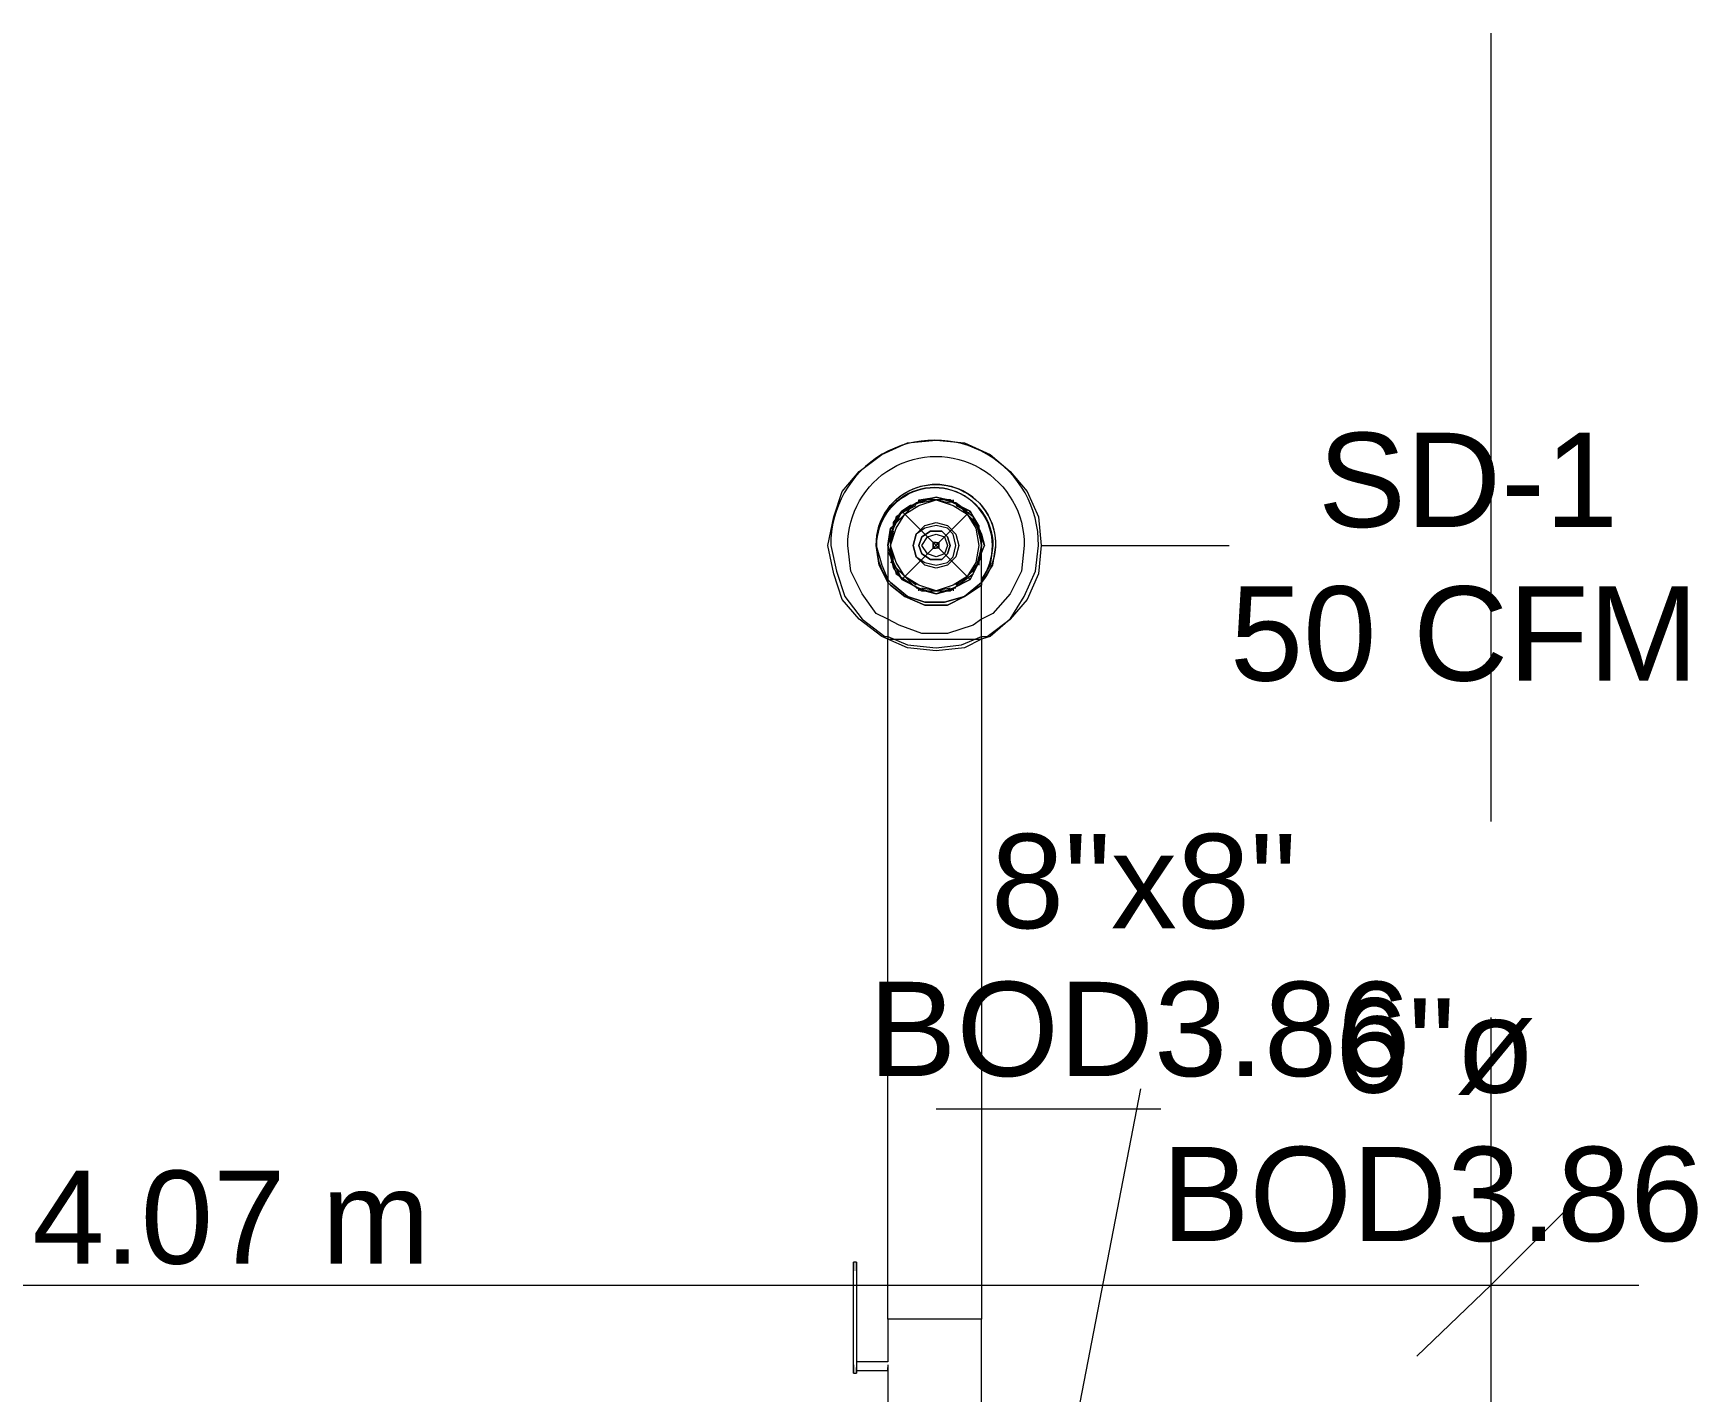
# Model space of a CAD drawing. Header units: metres. Extents: x -2 to 237, y -8 to 52.
# Drawn here: x 35.093 to 37.774, y 10.892 to 13.08 of the extents above; entities that cross this region are included whole.
import ezdxf

# ---------------------------------------------------------------- set-up
doc = ezdxf.new("R2010")
doc.units = ezdxf.units.M
doc.layers.add('HVAC - Ductos', color=5, linetype='Continuous', lineweight=0)
doc.layers.add('PDF4_Text', color=7, linetype='Continuous', lineweight=0)
doc.layers.add('PDF4_Geometry', color=7, linetype='Continuous', lineweight=0, true_color=0xaaaaaa)
doc.styles.add('PDF Helvetica', font='')
doc.styles.get('PDF Helvetica').set_extended_font_data('Helvetica')

msp = doc.modelspace()

# ---------------------------------------------------------------- linework, layer by layer
at = {"layer": 'HVAC - Ductos', "lineweight": 0}
for points in [[(36.4691, 12.2548), (36.4691, 12.2502), (36.4691, 12.2319), (36.4691, 12.1998), (36.4691, 12.1631), (36.4691, 12.1219), (36.4691, 12.1036), (36.4599, 12.1082), (36.4233, 12.1357), (36.3958, 12.1677), (36.3821, 12.2089), (36.3729, 12.2548), (36.3821, 12.3006), (36.3958, 12.3418), (36.4233, 12.3739), (36.4599, 12.4014), (36.5011, 12.4198), (36.547, 12.4243), (36.5928, 12.4198), (36.634, 12.4014), (36.6661, 12.3739), (36.6936, 12.3418), (36.7119, 12.3006), (36.7165, 12.2548), (36.7119, 12.2089), (36.6936, 12.1677), (36.6661, 12.1357), (36.634, 12.1082), (36.6203, 12.1036), (36.6203, 12.1449), (36.6203, 12.1861), (36.6203, 12.2181), (36.6203, 12.2411), (36.6203, 12.2548)], [(36.5195, 12.3281), (36.547, 12.3327), (36.5699, 12.3281)], [(36.5745, 12.3235), (36.5653, 12.3281), (36.547, 12.3327), (36.5287, 12.3281), (36.5195, 12.3235)], [(36.579, 12.3189), (36.5973, 12.3097), (36.579, 12.3235), (36.5745, 12.3235), (36.547, 12.3327), (36.5653, 12.3281), (36.5836, 12.3189), (36.6019, 12.3097), (36.6111, 12.2915), (36.6157, 12.2731), (36.6203, 12.2548), (36.6203, 12.2731), (36.6111, 12.2915), (36.5973, 12.3052), (36.6111, 12.2869)], [(36.5973, 12.3052), (36.5836, 12.3189), (36.5653, 12.3281), (36.547, 12.3281), (36.5287, 12.3281), (36.5103, 12.3189), (36.5057, 12.3189), (36.492, 12.3097), (36.4829, 12.2915), (36.4737, 12.2731), (36.4691, 12.2548), (36.4691, 12.2502)], [(36.6111, 12.2227), (36.5973, 12.2044), (36.5745, 12.1906), (36.547, 12.1815), (36.5195, 12.1906), (36.4965, 12.2044), (36.4829, 12.2273), (36.4737, 12.2548), (36.4829, 12.2823), (36.4965, 12.3052), (36.5195, 12.3189), (36.547, 12.3281), (36.5745, 12.3189), (36.5973, 12.3052), (36.6111, 12.2823), (36.6157, 12.2548), (36.6111, 12.2273), (36.5973, 12.2044), (36.579, 12.1906)], [(36.4783, 12.2869), (36.4783, 12.2823), (36.4737, 12.2823), (36.4783, 12.2823), (36.4783, 12.2869), (36.4783, 12.2915), (36.492, 12.3097), (36.5057, 12.3189)], [(36.4965, 12.3052), (36.4829, 12.2915), (36.4737, 12.2731), (36.4737, 12.2548), (36.4737, 12.2365), (36.4829, 12.2181), (36.4965, 12.2044), (36.5103, 12.1906), (36.5287, 12.1815), (36.547, 12.1815), (36.5653, 12.1815), (36.5836, 12.1906), (36.5973, 12.2044), (36.6111, 12.2181), (36.6019, 12.1998), (36.6157, 12.2273), (36.6157, 12.2227)], [(36.4783, 12.2869), (36.492, 12.3097), (36.5149, 12.3235), (36.5195, 12.3235), (36.547, 12.3281), (36.5699, 12.3235)], [(36.4965, 12.3097), (36.5149, 12.3189)], [(36.5103, 12.3189), (36.5149, 12.3235), (36.5195, 12.3235), (36.5195, 12.3281), (36.5195, 12.3235), (36.5149, 12.3235)], [(36.579, 12.3235), (36.5745, 12.3235), (36.5745, 12.3281), (36.5745, 12.3235), (36.579, 12.3235), (36.5836, 12.3189), (36.6019, 12.3097), (36.6111, 12.2915), (36.6157, 12.2869), (36.6157, 12.2823), (36.6203, 12.2731), (36.6249, 12.2548), (36.6203, 12.2456)], [(36.6019, 12.3097), (36.6157, 12.2823), (36.6203, 12.2548), (36.6157, 12.2823), (36.6157, 12.2869), (36.6019, 12.3097), (36.5745, 12.3235)], [(36.4737, 12.2823), (36.4737, 12.2731), (36.4691, 12.2548), (36.4691, 12.2456)], [(36.4783, 12.2319), (36.4737, 12.2548), (36.4783, 12.2777)], [(36.6157, 12.2869), (36.6157, 12.2823)], [(36.6157, 12.2777), (36.6203, 12.2548), (36.6157, 12.2319)], [(36.6203, 12.2502), (36.6203, 12.2548), (36.6157, 12.2365), (36.6111, 12.2181), (36.6203, 12.2365), (36.6203, 12.2456)], [(36.6203, 12.2548), (36.6157, 12.2273), (36.6203, 12.2548)], [(36.7165, 12.2548), (37.0189, 12.2548)], [(36.4691, 12.2456), (36.4737, 12.2365), (36.4783, 12.2181), (36.492, 12.1998), (36.5103, 12.1906), (36.5287, 12.1815), (36.547, 12.1769), (36.5653, 12.1815), (36.5836, 12.1906), (36.6019, 12.1998), (36.5745, 12.1861), (36.6019, 12.1998), (36.6157, 12.2273)], [(36.5149, 12.1906), (36.4965, 12.2044), (36.4783, 12.2227), (36.4783, 12.2273), (36.4737, 12.2273)], [(36.5195, 12.1815), (36.5195, 12.1861), (36.5149, 12.1861)], [(36.5699, 12.1861), (36.547, 12.1815), (36.5241, 12.1861)], [(36.579, 12.1861), (36.5745, 12.1861), (36.5745, 12.1815)], [(36.6203, 12.1357), (36.6065, 12.1265), (36.5653, 12.1127), (36.5241, 12.1127), (36.4874, 12.1265), (36.4691, 12.1357)], [(36.6203, 10.8574), (36.6203, 11.0086), (36.6111, 11.0086), (36.6019, 11.0086), (36.5836, 11.0086), (36.5653, 11.0086), (36.547, 11.0086), (36.5287, 11.0086), (36.5103, 11.0086), (36.492, 11.0086), (36.4829, 11.0086), (36.4737, 11.0086), (36.4691, 11.0086), (36.4691, 12.1036), (36.4737, 12.1036), (36.4829, 12.1036), (36.492, 12.1036), (36.5103, 12.1036), (36.5287, 12.1036), (36.547, 12.1036), (36.5653, 12.1036), (36.5836, 12.1036), (36.6019, 12.1036), (36.6111, 12.1036), (36.6203, 12.1036), (36.6203, 11.0086), (36.6111, 11.0086), (36.6019, 11.0086), (36.5836, 11.0086), (36.5653, 11.0086), (36.547, 11.0086), (36.5287, 11.0086), (36.5103, 11.0086), (36.492, 11.0086), (36.4829, 11.0086), (36.4737, 11.0086), (36.4691, 11.0086), (36.4691, 10.9398), (36.4187, 10.9398)], [(36.4691, 12.1082), (36.5011, 12.0944), (36.547, 12.0898), (36.5882, 12.0944), (36.6203, 12.1082)], [(36.6203, 12.1036), (36.5928, 12.0898), (36.547, 12.0852), (36.5011, 12.0898), (36.4691, 12.1036)], [(36.4691, 12.1036), (36.4737, 12.1036), (36.4829, 12.1036), (36.492, 12.1036), (36.5103, 12.1036), (36.5287, 12.1036), (36.547, 12.1036), (36.5653, 12.1036), (36.5836, 12.1036), (36.6019, 12.1036), (36.6111, 12.1036), (36.6203, 12.1036)], [(36.7348, 10.6467), (36.8768, 11.3797)], [(36.547, 11.3476), (36.9089, 11.3476)], [(37.4404, 11.3018), (37.4404, 11.0636), (37.4404, 10.8299)], [(37.5595, 11.1827), (37.4404, 11.0636), (37.3212, 10.949)], [(36.4187, 11.1002), (36.4141, 11.1002)], [(36.4141, 10.9352), (36.4141, 10.9307), (36.4141, 10.9261), (36.4141, 10.9215), (36.4141, 10.9261), (36.4141, 10.9307), (36.4141, 10.9352), (36.4141, 11.0865)], [(36.4187, 11.0865), (36.4187, 10.9352), (36.4187, 10.9307), (36.4187, 10.9261), (36.4187, 10.9215), (36.4187, 10.9261), (36.4187, 10.9307)], [(26.7606, 11.0636), (28.3047, 11.0636), (33.3765, 11.0636), (37.6786, 11.0636)], [(36.4141, 10.9215), (36.4187, 10.9215)], [(36.4187, 10.9352), (36.4187, 10.9307), (36.4187, 10.9261), (36.4691, 10.9261), (36.4691, 10.8574)], [(36.4691, 10.9352), (36.4691, 10.9307), (36.4691, 10.9261), (36.4691, 10.9307)]]:
    msp.add_lwpolyline(points, dxfattribs=at)
for points in [[(36.6203, 12.1082), (36.6294, 12.1082), (36.6661, 12.1357), (36.689, 12.1723), (36.7074, 12.2135), (36.7119, 12.2548, 1.013803), (36.3775, 12.2548), (36.3867, 12.2135), (36.4003, 12.1723), (36.4279, 12.1357), (36.4645, 12.1082), (36.4691, 12.1082)], [(36.4691, 12.1357), (36.4507, 12.1449), (36.4279, 12.1769), (36.4095, 12.2135), (36.4049, 12.2548, -1.008105), (36.689, 12.2548), (36.6844, 12.2135), (36.6661, 12.1769), (36.6386, 12.1449), (36.6203, 12.1357)]]:
    msp.add_lwpolyline(points, format="xyb", dxfattribs=at)
msp.add_lwpolyline([(36.6203, 12.1952), (36.6386, 12.2227), (36.6432, 12.2548, 1.017952), (36.4507, 12.2548), (36.4599, 12.2227), (36.4691, 12.1998, -1.368681), (36.6386, 12.2548), (36.634, 12.2227), (36.6203, 12.1998, 1.368681), (36.4507, 12.2548, -1.443947)], format="xyb", close=True, dxfattribs=at)
for points in [[(36.492, 12.3097), (36.4783, 12.2823), (36.4691, 12.2548), (36.4737, 12.2823), (36.4783, 12.2869), (36.4965, 12.3052), (36.5103, 12.3189), (36.5287, 12.3281), (36.547, 12.3327), (36.5195, 12.3235)], [(36.5287, 12.2823), (36.5149, 12.2731), (36.5103, 12.2548), (36.5149, 12.2731), (36.5287, 12.2869), (36.547, 12.2915), (36.5653, 12.2869), (36.579, 12.2731), (36.5836, 12.2548), (36.579, 12.2365), (36.5653, 12.2227), (36.547, 12.2181), (36.5287, 12.2227), (36.5149, 12.2365), (36.5103, 12.2548), (36.5149, 12.2365), (36.5287, 12.2273), (36.547, 12.2227), (36.5653, 12.2273), (36.5745, 12.2365), (36.579, 12.2548), (36.5745, 12.2731), (36.5653, 12.2823), (36.547, 12.2869)], [(36.5241, 12.2685), (36.5195, 12.2548), (36.5241, 12.2685), (36.5378, 12.2777), (36.5562, 12.2777), (36.5653, 12.2685), (36.5699, 12.2548), (36.5653, 12.2685), (36.5562, 12.2777), (36.5378, 12.2777)], [(36.4507, 12.2548), (36.4553, 12.2227), (36.4691, 12.1952), (36.4553, 12.2227)], [(36.4783, 12.2273), (36.492, 12.1998), (36.5195, 12.1861), (36.547, 12.1769), (36.5745, 12.1861), (36.547, 12.1769), (36.5195, 12.1861), (36.492, 12.1998), (36.4783, 12.2273), (36.4691, 12.2548)], [(36.5653, 12.2411), (36.5699, 12.2548), (36.5653, 12.2411), (36.5562, 12.2319), (36.5378, 12.2319), (36.5241, 12.2411), (36.5195, 12.2548), (36.5241, 12.2411), (36.5378, 12.2319), (36.5562, 12.2319)], [(36.5607, 12.2411), (36.547, 12.2365), (36.5332, 12.2411), (36.5241, 12.2548), (36.5332, 12.2685), (36.547, 12.2731), (36.5607, 12.2685), (36.5653, 12.2548)], [(36.5424, 12.2593), (36.5424, 12.2548), (36.5424, 12.2593), (36.5516, 12.2593), (36.5516, 12.2548), (36.547, 12.2593)], [(36.547, 12.2502), (36.5516, 12.2548), (36.5516, 12.2502), (36.5424, 12.2502), (36.5424, 12.2548), (36.5424, 12.2502)], [(36.4737, 12.1952), (36.5011, 12.1723), (36.5287, 12.1631), (36.5607, 12.1631), (36.5928, 12.1723), (36.5607, 12.1631), (36.5287, 12.1631), (36.5011, 12.1723), (36.4737, 12.1952), (36.4691, 12.1998)], [(36.6203, 12.1952), (36.6203, 12.1998), (36.6203, 12.1952), (36.6203, 12.1906), (36.5928, 12.1723)], [(36.5653, 12.1586), (36.5287, 12.1586), (36.4965, 12.1723), (36.4737, 12.1906), (36.4691, 12.1952), (36.4737, 12.1906), (36.4965, 12.1723), (36.5287, 12.1586), (36.5653, 12.1586), (36.5928, 12.1723), (36.6203, 12.1906), (36.6203, 12.1952), (36.5928, 12.1723)], [(36.4141, 11.0865), (36.4141, 11.091), (36.4141, 11.0956), (36.4141, 11.1002), (36.4141, 11.0956), (36.4141, 11.091)], [(36.4187, 11.0865), (36.4187, 11.091), (36.4187, 11.0956), (36.4187, 11.1002), (36.4187, 11.0956), (36.4187, 11.091)], [(36.4691, 10.9261), (36.4691, 10.9307)]]:
    msp.add_lwpolyline(points, close=True, dxfattribs=at)
at = {"layer": 'PDF4_Geometry', "lineweight": 0}
for points in [[(37.4404, 13.0795), (37.4404, 11.8103)], [(37.4404, 11.4942), (37.4404, 11.1735)]]:
    msp.add_lwpolyline(points, dxfattribs=at)
at = {"layer": 'PDF4_Geometry', "color": 8, "lineweight": 0, "true_color": 0x808080}
msp.add_lwpolyline([(36.6065, 12.3006), (36.5699, 12.3281), (36.5241, 12.3281), (36.4829, 12.3006), (36.4691, 12.2548), (36.4829, 12.2089), (36.5241, 12.1815), (36.5699, 12.1815), (36.6065, 12.2089), (36.6249, 12.2548)], close=True, dxfattribs=at)
for points in [[(36.492, 12.3097), (36.6019, 12.1998)], [(36.6019, 12.3097), (36.492, 12.1998)]]:
    msp.add_lwpolyline(points, dxfattribs=at)

# ---------------------------------------------------------------- texts
at = {"layer": 'PDF4_Text', "lineweight": 0, "attachment_point": 4, "style": 'PDF Helvetica'}
for s, insert, char_height in [('SD-1', (37.1622, 12.3592), 0.1519), ('50 CFM', (37.0202, 12.1118), 0.1519), ('8"x8"', (36.6353, 11.7131), 0.1519), ('BOD3.86', (36.4383, 11.4749), 0.1519), ('6"ø', (37.1897, 11.4474), 0.1519), ('BOD3.86', (36.9102, 11.2091), 0.1519), ('4.07 m', (35.0913, 11.1718), 0.15002)]:
    msp.add_mtext(s, dxfattribs=dict(at, insert=insert, char_height=char_height))

doc.saveas('drawing.dxf')
